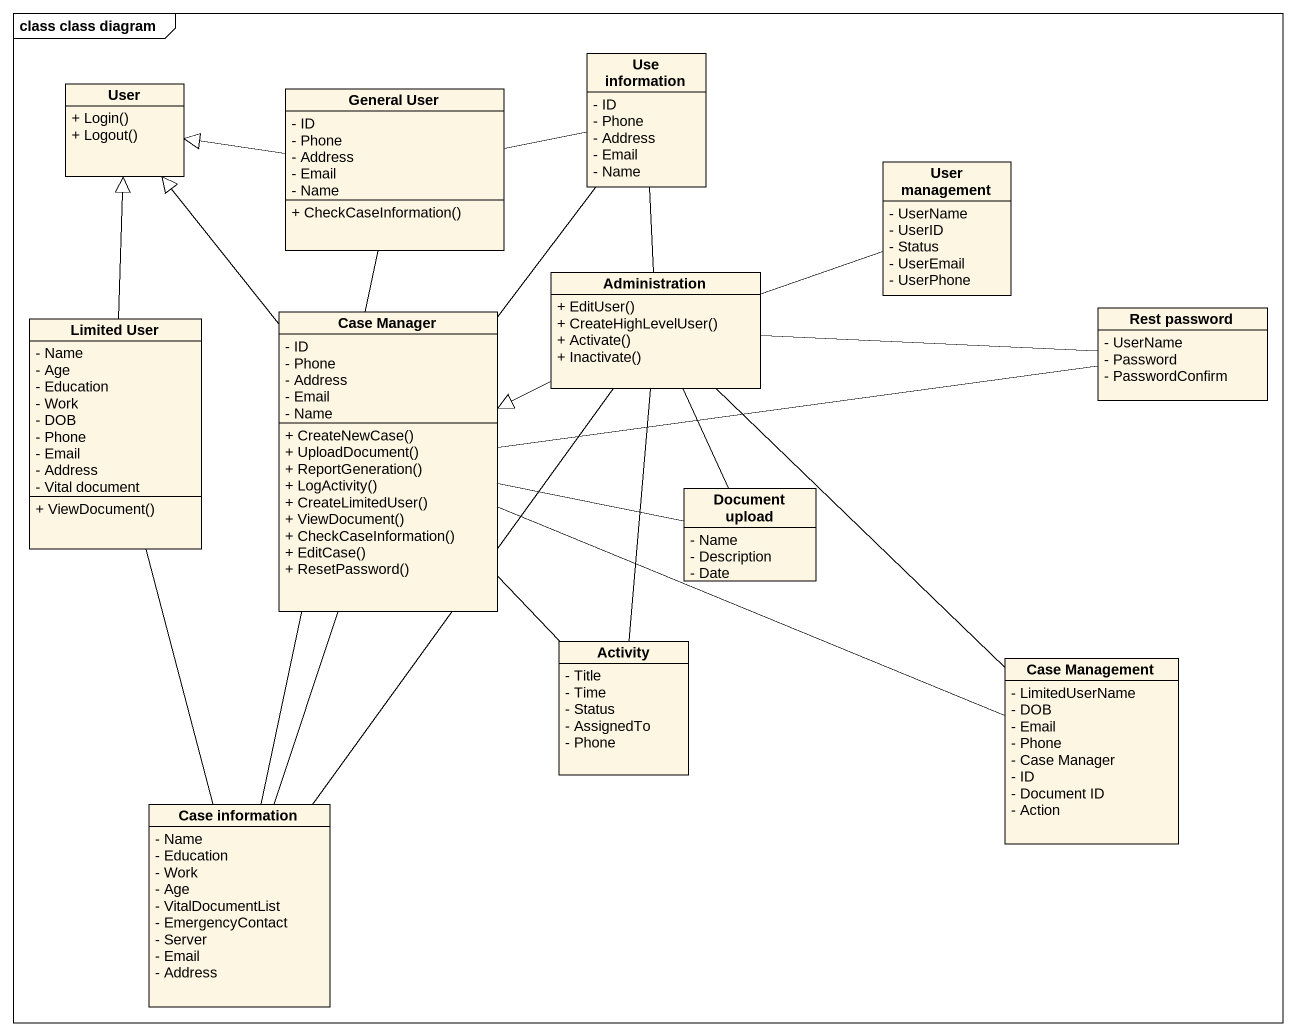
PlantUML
@startuml
mainframe class class diagram
hide circle
hide empty members
skinparam classAttributeIconSize 0
class User {
  + Login()
  + Logout()
}
class "General User" as General_User {
  - ID
  - Phone
  - Address
  - Email
  - Name
  + CheckCaseInformation()
}
class "Use information" as Use_information {
  - ID
  - Phone
  - Address
  - Email
  - Name
}
class "User management" as User_management {
  - UserName
  - UserID
  - Status
  - UserEmail
  - UserPhone
}
class "Limited User" as Limited_User {
  - Name
  - Age
  - Education
  - Work
  - DOB
  - Phone
  - Email
  - Address
  - Vital document
  + ViewDocument()
}
class "Case Manager" as Case_Manager {
  - ID
  - Phone
  - Address
  - Email
  - Name
  + CreateNewCase()
  + UploadDocument()
  + ReportGeneration()
  + LogActivity()
  + CreateLimitedUser()
  + ViewDocument()
  + CheckCaseInformation()
  + EditCase()
  + ResetPassword()
}
class Administration {
  + EditUser()
  + CreateHighLevelUser()
  + Activate()
  + Inactivate()
}
class "Rest password" as Rest_password {
  - UserName
  - Password
  - PasswordConfirm
}
class "Document upload" as Document_upload {
  - Name
  - Description
  - Date
}
class Activity {
  - Title
  - Time
  - Status
  - AssignedTo
  - Phone
}
class "Case Management" as Case_Management {
  - LimitedUserName
  - DOB
  - Email
  - Phone
  - Case Manager
  - ID
  - Document ID
  - Action
}
class "Case information" as Case_information {
  - Name
  - Education
  - Work
  - Age
  - VitalDocumentList
  - EmergencyContact
  - Server
  - Email
  - Address
}
General_User -left-|> User
General_User -right- Use_information
General_User -- Case_information
Use_information -- Administration
Limited_User -up-|> User
Limited_User -- Case_information
Case_Manager -up-|> User
Case_Manager -up- Use_information
Case_Manager -right- Rest_password
Case_Manager -right- Case_Management
Case_Manager -- Case_information
Administration -right- User_management
Administration -left-|> Case_Manager
Administration -right- Rest_password
Administration -- Document_upload
Administration -- Case_Management
Document_upload -left- Case_Manager
Activity -up- Case_Manager
Activity -up- Administration
Case_information -up- Administration
@enduml
